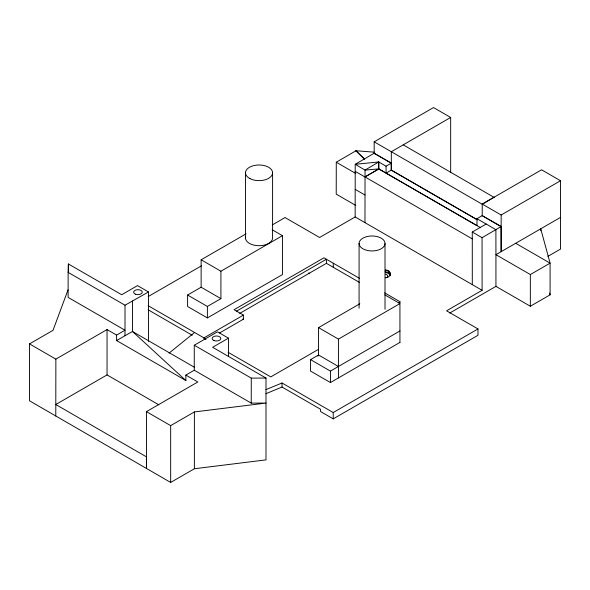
<?xml version="1.0" encoding="UTF-8"?>
<svg xmlns="http://www.w3.org/2000/svg" width="590" height="590" viewBox="0 0 590 590"><rect width="100%" height="100%" fill="white"/><g stroke="black" fill="none" stroke-linecap="round" stroke-linejoin="round"><path stroke-width="0.89" d="M68.042 289.845L53.019 330.326L29.5 343.904L29.5 400.787L170.665 482.443L194.383 468.748L265.994 459.883L266.009 378.065L212.643 347.281L228.455 338.151L217.496 331.823L194.28 345.224L194.257 370.225L185.857 375.078L185.865 380.55L116.606 340.555L116.599 335.083L124.999 330.223L125.021 305.222L68.13 272.381L68.381 263.966L121.688 294.742L137.492 285.612L148.488 291.962L148.481 341.389M116.599 335.083L107.048 329.574L55.866 359.126L55.785 416.039M68.13 272.381L68.115 297.397L124.999 330.223L124.999 335.725L116.606 340.555M68.374 272.005L68.381 263.966M185.857 375.078L197.82 381.981L146.438 411.643L146.438 468.467L146.556 456.918L55.785 404.519L107.048 374.916L107.048 329.574M132.507 300.989L132.484 331.492L185.865 380.55M272.145 229.746L282.433 235.69L220.918 271.216L220.918 298.643L201.131 287.219L201.131 259.792L246.089 233.832M228.448 356.544L228.455 338.151M146.438 411.643L170.665 425.633L194.383 411.945L265.994 403.081L251.244 403.125L251.266 378.109L194.28 345.224M282.433 235.69L282.433 274.593L207.385 317.921L187.605 306.498L187.605 295.022L201.131 287.219M338.424 377.947L338.431 366.493L318.548 355.003L310.546 359.62L310.546 371.073L330.43 382.549L399.983 342.392M359.826 303.791L318.526 327.627L318.548 355.534M359.074 308.201L359.081 243.405M364.974 222.637L365.048 170.104L378.728 161.962L386.052 166.181L386.074 173.128L480.651 227.755M265.898 393.7L282.042 387.04L320.547 409.268L320.547 411.555L333.225 418.871L477.989 335.29L477.989 328.947L446.564 310.812L482.096 290.295L355.158 216.965L355.217 164.308L374.171 153.23L374.171 141.821L433.517 107.557L450.664 117.462L450.664 172.671M355.151 171.306L364.981 176.978L378.758 169.02L378.728 161.962L355.217 164.308L365.048 170.104L378.758 168.895L386.125 173.128L391.318 170.119L476.646 219.377M385.012 309.234L385.019 243.53A12.965 7.486 0 0 0 365.66 236.951A12.965 7.486 0 0 0 365.476 249.917A12.965 7.486 0 0 0 385.019 243.53M384.82 294.875L399.932 303.599L399.932 342.421M560.5 180.739L501.153 215.003L501.153 251.672L495.932 254.696L495.932 286.371L530.344 306.24L550.087 294.838L550.087 263.14L540.735 228.817L560.5 217.408L560.5 180.739L541.576 169.809L482.229 204.074L482.222 215.623L476.971 218.676L477 225.741M374.267 152.168L355.991 150.752L336.285 162.213L336.226 194.125L355.726 205.416M374.171 141.821L482.222 204.258L494.125 197.2M356.117 151.121L355.991 150.752L364.546 159.123M390.292 272.816L390.292 275.169L388.478 273.332L385.351 272.292L385.351 269.962C391.701 269.755 391.701 277.964 385.351 277.757M317.944 356.227L318.548 355.003M399.983 330.938L330.43 371.095L310.546 359.62M169.05 353.13L194.589 332.487M378.699 168.932L364.981 176.912L472.28 238.884L472.302 284.638M386.052 166.181L391.318 163.135L391.318 151.726L450.664 117.462M219.51 333.003L243.412 319.197L243.412 315.104L203.572 338.107L205.947 339.479M482.096 290.295L482.06 237.689L501.153 226.553L482.222 215.623M540.735 230.631L540.735 228.817L501.153 251.672L501.08 226.597L482.148 215.667M148.23 296.549L201.529 265.78M272.329 224.901L285.058 217.555L319.603 237.49L355.158 216.965M187.605 295.022L207.385 306.446L220.918 298.643M236.538 311.137L326.418 259.246L359.376 278.281M239.695 313.408L326.418 263.339L326.418 259.246L323.976 257.786L234.053 309.706L243.412 315.104M472.28 238.884L472.266 232.032L486.108 224.053L476.971 218.676M318.519 349.332L270.766 376.899L228.079 352.26M398.892 302.928L400.485 302.014L384.673 292.883M318.526 327.627L338.424 339.103L399.932 303.599M449.728 313.047L495.932 286.371M547.852 256.399L560.5 249.098L560.5 217.408M486.094 223.964L495.895 229.68L495.932 254.696L530.344 274.542L550.087 263.14L515.675 243.287M265.898 389.636L282.042 382.984L333.225 412.528L477.989 328.947M125.021 305.222L148.488 291.962M124.999 335.725L132.484 331.492L194.508 367.327M378.758 169.02L378.728 161.962M251.266 378.109L266.009 378.065M308.747 272.949L309.263 273.236M243.412 319.197L242.859 318.88M359.376 282.359L326.418 263.339M482.229 204.074L501.153 215.003M374.171 153.23L391.318 163.135L391.318 170.119M374.097 153.282L391.236 163.179L391.251 170.127L477.376 219.849M472.266 232.032L482.06 237.689M355.158 189.353L364.974 195.025M201.131 259.792L220.918 271.216M148.149 305.686L203.948 337.893M148.149 309.794L192.222 335.231M194.257 370.225L251.244 403.125M107.048 374.916L158.806 404.799M29.5 343.904L55.866 359.126M403.213 144.852L494.118 197.385M378.758 168.895L476.993 225.631M336.285 162.213L355.785 173.497M355.932 150.826L364.509 159.175M549.607 293.075L550.087 294.838M530.344 274.542L530.344 306.24M390.528 273.863L390.528 275.427M389.592 271.843L389.592 274.173M388.478 271.009L388.478 273.332M387.033 270.368L387.033 272.691M338.424 339.103L338.431 366.493M333.291 263.214L333.291 267.3M333.225 412.528L333.225 418.871M330.43 371.095L330.43 382.549M282.042 382.984L282.042 387.04M272.587 172.464L272.587 237.534A13.555 7.825 0 0 1 258.457 245.698A13.555 7.825 0 0 1 245.602 236.856M245.506 173.158L245.506 238.22M207.385 306.446L207.385 317.921M194.383 411.945L194.383 468.748M170.665 425.633L170.665 482.443M387.173 277.455A4.189 2.419 0 0 0 387.224 275.036L386.568 274.527A4.189 2.419 0 0 0 385.705 274.136M135.604 294.248A4.307 2.485 0 0 0 142.249 292.293A4.307 2.485 0 0 0 136.002 289.948A4.307 2.485 0 0 0 135.604 294.248M213.993 340.526A4.329 2.5 0 0 0 220.808 338.712A4.329 2.5 0 0 0 214.686 336.212A4.329 2.5 0 0 0 213.993 340.526M249.894 178.586A13.555 7.825 0 0 0 272.278 174.5A13.555 7.825 0 0 0 254.961 165.347A13.555 7.825 0 0 0 249.894 178.586"/></g></svg>
